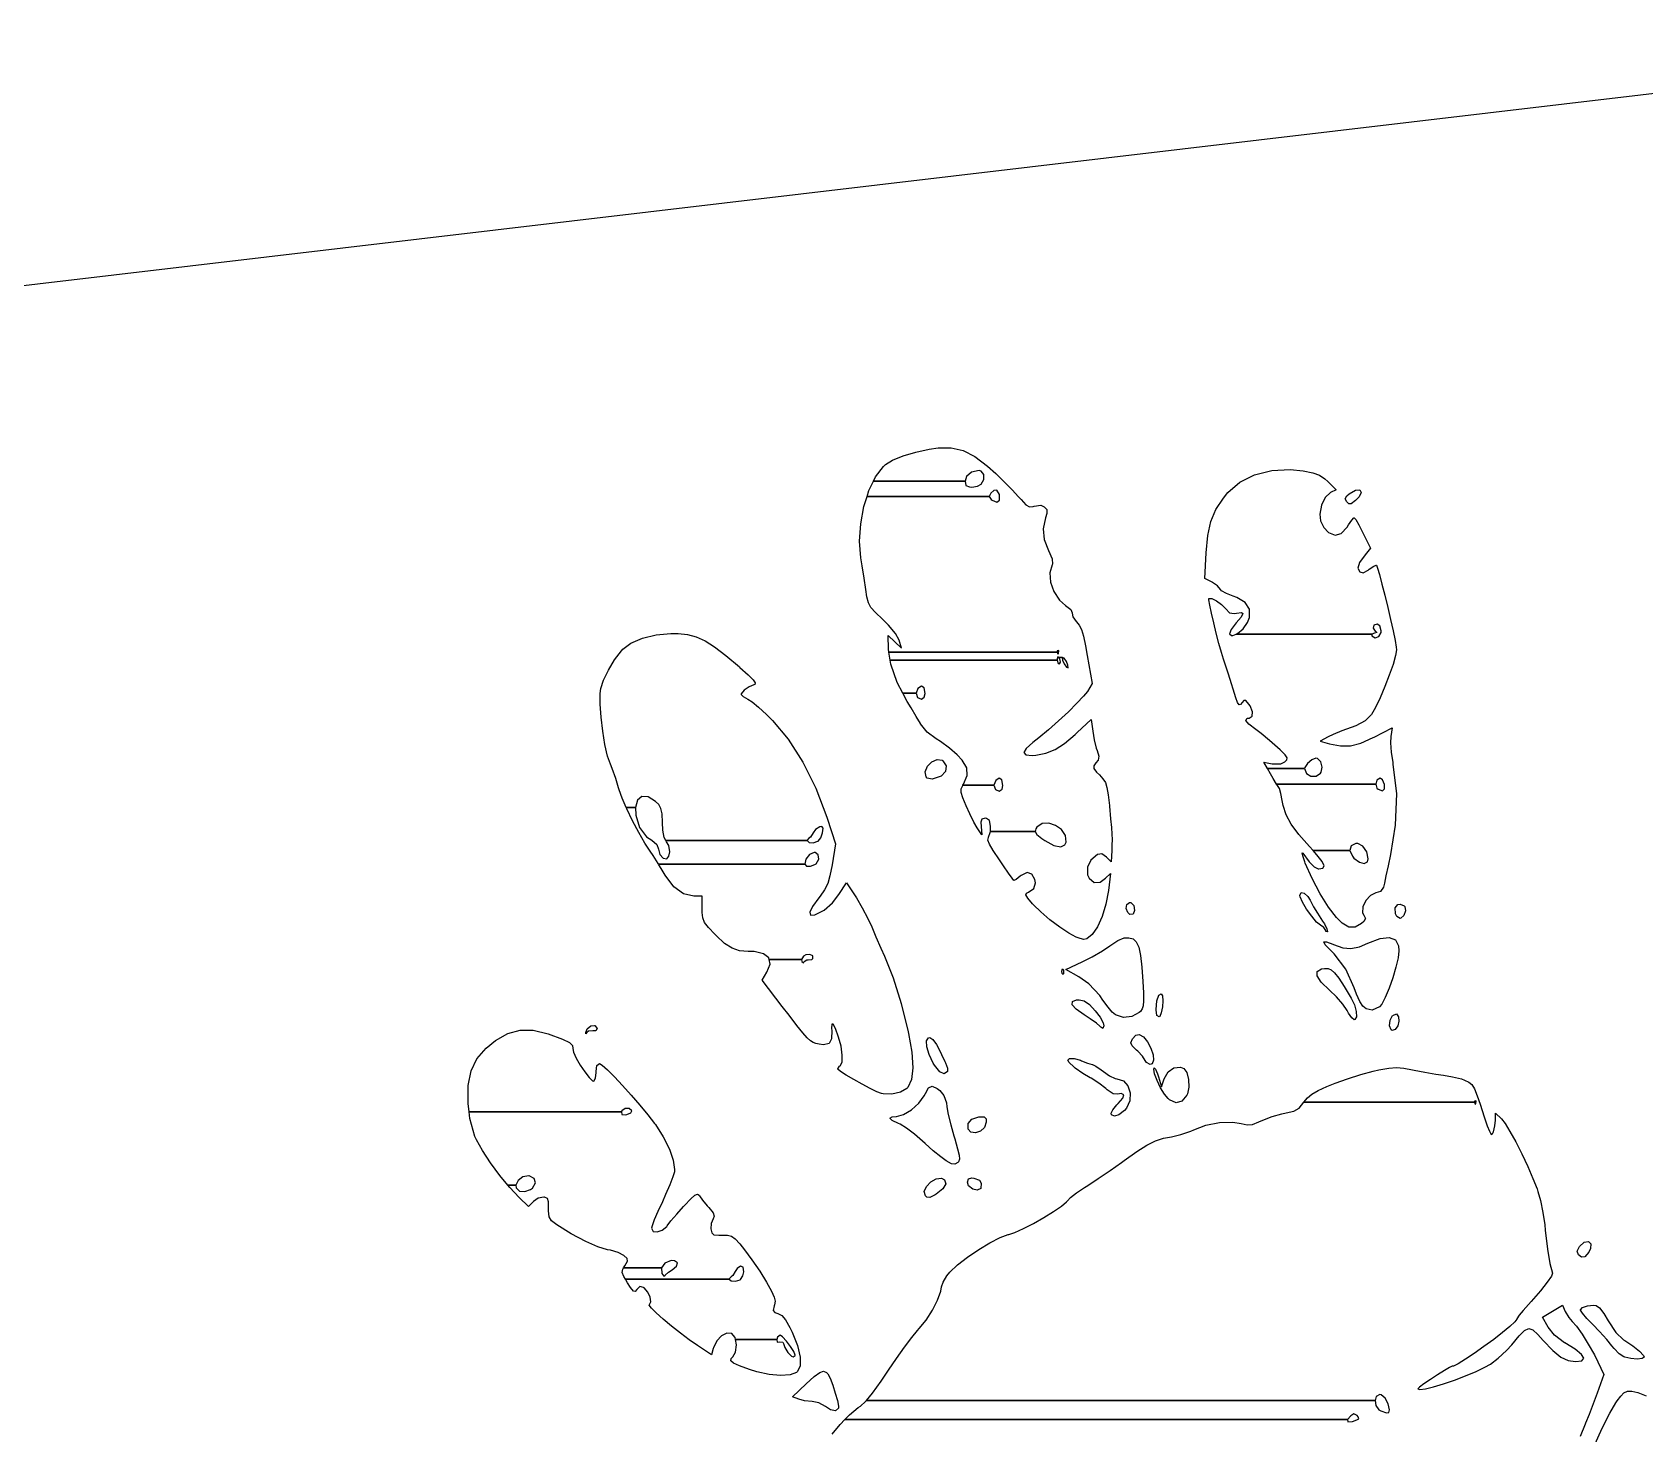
# Model space of a CAD drawing. Header units: millimetres. Extents: x 10 to 287, y 10 to 200.
# Drawn here: x 104.22 to 116.43, y 138.48 to 149.1 of the extents above; entities that cross this region are included whole.
import ezdxf

# ---------------------------------------------------------------- set-up
doc = ezdxf.new("R2010")
doc.units = ezdxf.units.MM
doc.layers.get('0').update_dxf_attribs({"linetype": 'CONTINUOUS'})

msp = doc.modelspace()

# ---------------------------------------------------------------- linework, layer by layer
at = {"color": 7}
for points in [[(120.4495, 149.1021), (47.0489, 140.4462)], [(110.278, 138.4777), (110.3395, 138.5528), (110.3751, 138.5893), (114.1813, 138.5893), (114.1855, 138.5722), (114.2168, 138.5737), (114.2188, 138.5742), (114.2532, 138.5866), (114.2667, 138.5936), (114.2631, 138.6101), (114.2541, 138.621), (114.2292, 138.6315), (114.2062, 138.6185), (114.1813, 138.5893), (110.3751, 138.5893), (110.4089, 138.624), (110.4753, 138.6794), (110.4923, 138.6907), (110.5307, 138.725), (110.5374, 138.733), (114.3904, 138.733), (114.3969, 138.6948), (114.4185, 138.663), (114.4332, 138.6542), (114.4761, 138.6394), (114.4956, 138.6418), (114.5001, 138.6617), (114.4903, 138.7092), (114.4662, 138.7518), (114.4362, 138.7766), (114.4258, 138.7786), (114.3998, 138.7651), (114.3904, 138.733), (110.5374, 138.733), (110.5837, 138.7886), (110.6494, 138.879), (110.7059, 138.963), (110.7656, 139.0518), (110.8257, 139.1367), (110.8804, 139.2101), (110.9242, 139.2641), (110.9375, 139.2788), (110.9896, 139.3422), (111.038, 139.4175), (111.077, 139.494), (111.1011, 139.5615), (111.1062, 139.5958), (111.1178, 139.6315), (111.1474, 139.6787), (111.1703, 139.7068), (111.2276, 139.761), (111.303, 139.82), (111.3879, 139.8781), (111.4735, 139.9296), (111.5508, 139.969), (111.6112, 139.9907), (111.6155, 139.9915), (111.6626, 140.0068), (111.7282, 140.0365), (111.8042, 140.076), (111.8826, 140.1205), (111.9555, 140.1657), (112.0149, 140.2067), (112.0528, 140.2391), (112.0597, 140.2479), (112.0835, 140.2719), (112.1297, 140.3076), (112.1898, 140.3487), (112.2138, 140.3639), (112.2928, 140.415), (112.3835, 140.4766), (112.4694, 140.5374), (112.4896, 140.5521), (112.585, 140.6204), (112.6614, 140.6688), (112.7262, 140.7011), (112.787, 140.7211), (112.8474, 140.7322), (112.9203, 140.7486), (112.9957, 140.7756), (113.0171, 140.7857), (113.1079, 140.82), (113.2116, 140.8395), (113.3128, 140.8422), (113.3771, 140.8322), (113.423, 140.823), (113.4628, 140.8262), (113.5114, 140.8441), (113.5409, 140.8578), (113.6108, 140.8859), (113.6847, 140.9072), (113.7183, 140.9134), (113.7757, 140.9251), (113.8146, 140.9485), (113.8518, 140.9936), (115.1432, 140.9936), (115.1497, 140.9789), (115.1551, 140.9816), (115.1572, 141.0028), (115.1551, 141.0055), (115.1445, 141.003), (115.1432, 140.9936), (113.8518, 140.9936), (113.8521, 140.9939), (113.8522, 140.9941), (113.8795, 141.0277), (113.9124, 141.0555), (113.9586, 141.0822), (114.0257, 141.1123), (114.0885, 141.1376), (114.1829, 141.1719), (114.2835, 141.2039), (114.3752, 141.2288), (114.4181, 141.2382), (114.4957, 141.2514), (114.5539, 141.2562), (114.6083, 141.2524), (114.6743, 141.2402), (114.6868, 141.2375), (114.7675, 141.2213), (114.8506, 141.2071), (114.9083, 141.1991), (114.9779, 141.1875), (115.0446, 141.1706), (115.069, 141.1621), (115.1009, 141.147), (115.1241, 141.1273), (115.1437, 141.095), (115.1646, 141.0425), (115.1859, 140.9798), (115.2182, 140.8829), (115.2412, 140.8157), (115.2571, 140.7739), (115.2678, 140.7534), (115.2755, 140.7499), (115.282, 140.7592), (115.2868, 140.7703), (115.2983, 140.8153), (115.3027, 140.8582), (115.3039, 140.9105), (115.3482, 140.8689), (115.3756, 140.8336), (115.4129, 140.7725), (115.4563, 140.6929), (115.5021, 140.6022), (115.5468, 140.5077), (115.5866, 140.4167), (115.6179, 140.3365), (115.6242, 140.3184), (115.6428, 140.2492), (115.6609, 140.1595), (115.6756, 140.0643), (115.6803, 140.0236), (115.6974, 139.8799), (115.7154, 139.7717), (115.7345, 139.6991), (115.7349, 139.698), (115.7265, 139.6753), (115.6953, 139.63), (115.6434, 139.565), (115.5731, 139.4831), (115.5138, 139.4169), (115.4829, 139.3797), (115.4659, 139.3532), (115.4647, 139.3489), (115.4507, 139.3289), (115.4128, 139.2938), (115.357, 139.2481), (115.2894, 139.196), (115.2159, 139.142), (115.1426, 139.0905), (115.0755, 139.0459), (115.0206, 139.0125), (114.984, 138.9947), (114.9758, 138.993), (114.9557, 138.984), (114.9156, 138.9606), (114.8642, 138.9284), (114.8098, 138.8929), (114.7611, 138.8597), (114.7265, 138.8343), (114.7145, 138.8226), (114.7299, 138.8164), (114.7717, 138.822), (114.8337, 138.8374), (114.9095, 138.8604), (114.9927, 138.8889), (115.077, 138.9206), (115.156, 138.9535), (115.2234, 138.9853), (115.2657, 139.0092), (115.3245, 139.0542), (115.3873, 139.1133), (115.4263, 139.1567), (115.482, 139.2239), (115.5225, 139.2642), (115.5548, 139.2787), (115.5862, 139.2683), (115.6238, 139.2339), (115.6644, 139.1883), (115.7365, 139.1119), (115.7976, 139.0626), (115.8538, 139.0362), (115.9093, 139.0287), (115.9566, 139.0352), (115.9714, 139.0538), (115.9545, 139.0834), (115.9065, 139.1228), (115.8282, 139.1707), (115.827, 139.1714), (115.7501, 139.2299), (115.7027, 139.2906), (115.6594, 139.365), (115.7355, 139.4104), (115.8116, 139.4558), (115.8319, 139.4075), (115.858, 139.3621), (115.8835, 139.3331), (115.9166, 139.2965), (115.9594, 139.2363), (116.0063, 139.1611), (116.0519, 139.0797), (116.078, 139.0279), (116.124, 138.9319), (116.0729, 138.7883), (116.0433, 138.7077), (116.0123, 138.6272), (115.9859, 138.5625), (115.9828, 138.5554), (115.9439, 138.4612)], [(116.0448, 138.3776), (116.1121, 138.5249), (116.169, 138.6379), (116.2157, 138.7168), (116.226, 138.7314), (116.2524, 138.7663), (116.2765, 138.7908), (116.303, 138.8041), (116.3368, 138.8055), (116.3826, 138.7944), (116.4451, 138.7699)]]:
    msp.add_lwpolyline(points, dxfattribs=at)
for points in [[(111.2695, 145.9322), (111.3594, 145.8872), (111.4552, 145.8151), (111.5177, 145.758), (111.5815, 145.6955), (111.6421, 145.634), (111.6906, 145.5827), (111.709, 145.562), (111.7461, 145.5221), (111.7733, 145.5062), (111.8013, 145.5089), (111.8093, 145.5117), (111.8587, 145.5174), (111.8842, 145.5053), (111.9039, 145.4844), (111.9047, 145.4557), (111.895, 145.4234), (111.8764, 145.3393), (111.8845, 145.2593), (111.9177, 145.176), (111.9447, 145.1111), (111.9475, 145.0708), (111.9448, 145.065), (111.9271, 145.0067), (111.9326, 144.9358), (111.9579, 144.863), (111.9993, 144.7991), (112.0463, 144.7588), (112.0851, 144.7283), (112.0956, 144.7014), (112.095, 144.6995), (112.1004, 144.6715), (112.1262, 144.6368), (112.1294, 144.6337), (112.1499, 144.6096), (112.1666, 144.5759), (112.1818, 144.5254), (112.1976, 144.4515), (112.2107, 144.3793), (112.2479, 144.1658), (112.2113, 144.1064), (112.1825, 144.0703), (112.1324, 144.0173), (112.0671, 143.9534), (111.993, 143.8844), (111.9162, 143.8162), (111.843, 143.7546), (111.7985, 143.7195), (111.748, 143.6751), (111.7304, 143.6437), (111.7456, 143.626), (111.7935, 143.6224), (111.8199, 143.6248), (111.8968, 143.6395), (111.9662, 143.6672), (112.037, 143.7127), (112.1184, 143.7811), (112.1334, 143.7948), (112.2406, 143.8939), (112.2514, 143.8057), (112.2627, 143.7392), (112.2785, 143.6768), (112.2847, 143.6587), (112.2976, 143.6152), (112.2921, 143.5864), (112.2762, 143.5656), (112.259, 143.543), (112.2597, 143.5233), (112.2815, 143.4956), (112.3029, 143.4739), (112.3295, 143.445), (112.3475, 143.4163), (112.3596, 143.3788), (112.3688, 143.3239), (112.3777, 143.2428), (112.3783, 143.2365), (112.3875, 143.1425), (112.3935, 143.0751), (112.3969, 143.0252), (112.398, 142.9839), (112.3974, 142.942), (112.3958, 142.9003), (112.3924, 142.8155), (112.3563, 142.8516), (112.3216, 142.876), (112.2893, 142.8713), (112.2878, 142.8705), (112.2373, 142.8283), (112.211, 142.7742), (112.2126, 142.7183), (112.2257, 142.6916), (112.2636, 142.6595), (112.3078, 142.6625), (112.3478, 142.6906), (112.386, 142.7264), (112.3706, 142.5973), (112.3521, 142.4957), (112.3237, 142.4024), (112.2883, 142.3235), (112.2487, 142.2646), (112.208, 142.2319), (112.1837, 142.2272), (112.1574, 142.2341), (112.1261, 142.2455), (112.0716, 142.2743), (112.002, 142.3207), (111.9273, 142.377), (111.8576, 142.4355), (111.803, 142.4887), (111.7951, 142.4976), (111.7593, 142.541), (111.7451, 142.5655), (111.7498, 142.5787), (111.7648, 142.5859), (111.8069, 142.6138), (111.8177, 142.6573), (111.8137, 142.6806), (111.7906, 142.723), (111.7539, 142.734), (111.7095, 142.7124), (111.702, 142.7058), (111.6718, 142.681), (111.6548, 142.6736), (111.6543, 142.674), (111.6423, 142.691), (111.6144, 142.7306), (111.5755, 142.7864), (111.5454, 142.8295), (111.4975, 142.9005), (111.4692, 142.9489), (111.4579, 142.9802), (111.461, 142.9996), (111.4631, 143.0025), (111.476, 143.0368), (111.4763, 143.0442), (111.8158, 143.0442), (111.8292, 143.0219), (111.8667, 142.9924), (111.8882, 142.978), (111.9575, 142.9402), (112.0095, 142.929), (112.0416, 142.9444), (112.0501, 142.9652), (112.0452, 143.0163), (112.0159, 143.0597), (111.9709, 143.0916), (111.9189, 143.1079), (111.8688, 143.1049), (111.8294, 143.0787), (111.8211, 143.0662), (111.8158, 143.0442), (111.4763, 143.0442), (111.4783, 143.0852), (111.4782, 143.0867), (111.4686, 143.1293), (111.4471, 143.1451), (111.4368, 143.1459), (111.4129, 143.14), (111.4048, 143.1156), (111.4058, 143.0834), (111.4105, 143.0209), (111.3762, 143.0724), (111.3514, 143.1157), (111.3204, 143.1781), (111.2928, 143.2394), (111.2675, 143.3009), (111.2556, 143.3401), (111.2557, 143.3676), (111.2667, 143.3937), (111.2682, 143.3963), (111.5038, 143.3963), (111.5144, 143.3647), (111.5434, 143.3514), (111.5656, 143.3668), (111.5707, 143.395), (111.563, 143.4369), (111.5431, 143.4497), (111.5172, 143.4318), (111.5038, 143.3963), (111.2682, 143.3963), (111.2732, 143.4051), (111.3002, 143.4693), (111.2975, 143.5272), (111.2636, 143.5859), (111.2259, 143.6261), (111.1658, 143.6777), (111.0987, 143.727), (111.0662, 143.7475), (110.9973, 143.7993), (110.9477, 143.8605), (110.946, 143.8636), (110.9154, 143.9169), (110.8757, 143.9832), (110.8466, 144.0301), (110.8128, 144.0929), (110.9143, 144.0929), (110.9249, 144.0613), (110.9539, 144.048), (110.9761, 144.0634), (110.9813, 144.0916), (110.9736, 144.1335), (110.9536, 144.1463), (110.9277, 144.1284), (110.9143, 144.0929), (110.8128, 144.0929), (110.7692, 144.1742), (110.7214, 144.3131), (110.7172, 144.3427), (111.9816, 144.3427), (111.9909, 144.3189), (111.9989, 144.3159), (112.0087, 144.329), (112.0059, 144.3427), (111.9946, 144.3636), (112.0233, 144.3636), (112.0239, 144.3431), (112.0352, 144.3159), (112.0538, 144.2898), (112.0648, 144.2861), (112.0643, 144.3066), (112.053, 144.3338), (112.0344, 144.3599), (112.0233, 144.3636), (111.9946, 144.3636), (111.9932, 144.3662), (111.9886, 144.3695), (111.9824, 144.3549), (111.9816, 144.3427), (110.7172, 144.3427), (110.7084, 144.4052), (111.9816, 144.4052), (111.9881, 144.3905), (111.9935, 144.3933), (111.9956, 144.4145), (111.9935, 144.4171), (111.9829, 144.4147), (111.9816, 144.4052), (110.7084, 144.4052), (110.7052, 144.4279), (110.7019, 144.5309), (110.7519, 144.4829), (110.8019, 144.435), (110.7847, 144.4951), (110.7579, 144.5458), (110.7051, 144.609), (110.6588, 144.6543), (110.605, 144.7046), (110.5716, 144.7423), (110.5522, 144.7785), (110.5406, 144.8244), (110.5323, 144.8786), (110.5196, 144.9655), (110.5052, 145.0597), (110.4957, 145.1205), (110.486, 145.2461), (110.4944, 145.378), (110.5187, 145.5084), (110.5423, 145.5836), (111.4662, 145.5836), (111.4812, 145.5622), (111.4901, 145.5553), (111.5258, 145.5418), (111.5466, 145.5574), (111.5455, 145.5968), (111.5445, 145.6002), (111.5265, 145.6327), (111.5022, 145.6307), (111.4798, 145.609), (111.4662, 145.5836), (110.5423, 145.5836), (110.5568, 145.6294), (110.5905, 145.6996), (111.285, 145.6996), (111.2914, 145.6673), (111.318, 145.6562), (111.335, 145.6556), (111.3796, 145.6628), (111.4064, 145.677), (111.4266, 145.7132), (111.4264, 145.7507), (111.4077, 145.7764), (111.3909, 145.7806), (111.3326, 145.7685), (111.295, 145.7359), (111.285, 145.6996), (110.5905, 145.6996), (110.6066, 145.7331), (110.666, 145.8116), (110.6816, 145.8259), (110.7362, 145.859), (110.8163, 145.8916), (110.9119, 145.9205), (111.0129, 145.9425), (111.0815, 145.9521), (111.1791, 145.9528)], [(113.8457, 145.7795), (113.9195, 145.7645), (113.9704, 145.7458), (114.0113, 145.7179), (114.034, 145.6966), (114.0955, 145.6351), (114.0522, 145.6136), (114.0127, 145.5765), (113.9849, 145.5176), (113.9733, 145.4502), (113.9784, 145.4007), (114.0035, 145.3495), (114.0387, 145.3113), (114.0879, 145.2899), (114.1339, 145.3029), (114.1784, 145.3508), (114.1905, 145.3699), (114.2142, 145.4056), (114.2309, 145.423), (114.2322, 145.4234), (114.2445, 145.4086), (114.2673, 145.3696), (114.2961, 145.3145), (114.2993, 145.308), (114.3562, 145.1926), (114.3151, 145.1428), (114.2736, 145.0839), (114.261, 145.0417), (114.2754, 145.0138), (114.3011, 145.0065), (114.3375, 145.0253), (114.3467, 145.0324), (114.3804, 145.0559), (114.3999, 145.0642), (114.4008, 145.0637), (114.4095, 145.0418), (114.424, 144.9919), (114.4427, 144.9209), (114.464, 144.8359), (114.4862, 144.7437), (114.5077, 144.6512), (114.5268, 144.5655), (114.5419, 144.4935), (114.5512, 144.442), (114.5536, 144.4209), (114.5462, 144.378), (114.5266, 144.3116), (114.4982, 144.2305), (114.4643, 144.1434), (114.4284, 144.0589), (114.3939, 143.9859), (114.3642, 143.933), (114.3595, 143.9261), (114.3148, 143.8831), (114.2443, 143.8469), (114.2096, 143.8342), (114.1398, 143.8086), (114.074, 143.7813), (114.0362, 143.7634), (113.9742, 143.7304), (114.0451, 143.7106), (114.1289, 143.6936), (114.2043, 143.6944), (114.2828, 143.715), (114.376, 143.7569), (114.3845, 143.7613), (114.5208, 143.8319), (114.5098, 143.7658), (114.5079, 143.7161), (114.513, 143.6457), (114.5241, 143.5684), (114.5262, 143.5568), (114.5521, 143.3297), (114.5442, 143.0925), (114.5085, 142.8712), (114.49, 142.786), (114.4735, 142.7105), (114.4612, 142.6535), (114.4549, 142.6247), (114.4324, 142.5909), (114.3974, 142.58), (114.3558, 142.5612), (114.321, 142.5223), (114.2992, 142.4748), (114.2966, 142.4303), (114.3058, 142.411), (114.3182, 142.3872), (114.3055, 142.3646), (114.2877, 142.349), (114.2394, 142.3211), (114.1932, 142.3215), (114.1427, 142.3518), (114.0995, 142.3938), (114.0379, 142.4721), (113.9737, 142.5742), (113.9131, 142.6892), (113.8622, 142.8063), (113.8588, 142.8155), (113.843, 142.8613), (113.838, 142.8843), (113.844, 142.8805), (113.8914, 142.8145), (113.9282, 142.7765), (113.9588, 142.7623), (113.9645, 142.7619), (113.9952, 142.7671), (114.004, 142.7846), (113.9896, 142.8172), (113.9508, 142.868), (113.9208, 142.9015), (114.2007, 142.9015), (114.2186, 142.8584), (114.2301, 142.8445), (114.272, 142.8118), (114.3094, 142.8024), (114.334, 142.8167), (114.3394, 142.8394), (114.3276, 142.8914), (114.298, 142.9333), (114.2595, 142.9546), (114.2441, 142.9549), (114.2096, 142.9367), (114.2007, 142.9015), (113.9208, 142.9015), (113.8931, 142.9325), (113.8127, 143.0239), (113.7559, 143.1008), (113.7182, 143.1709), (113.695, 143.2418), (113.6875, 143.2799), (113.6769, 143.3324), (113.6656, 143.3702), (113.6617, 143.3782), (113.6462, 143.4028), (113.6448, 143.405), (114.3956, 143.405), (114.4052, 143.3746), (114.4135, 143.3672), (114.4473, 143.3528), (114.4616, 143.3675), (114.4611, 143.4005), (114.4482, 143.438), (114.4289, 143.4496), (114.4045, 143.4356), (114.3956, 143.405), (113.6448, 143.405), (113.6199, 143.4471), (113.599, 143.4833), (113.5769, 143.5219), (113.8571, 143.5219), (113.8712, 143.4842), (113.9049, 143.4641), (113.9448, 143.4642), (113.978, 143.4876), (113.9821, 143.4943), (113.9898, 143.5342), (113.9788, 143.574), (113.9546, 143.5989), (113.9427, 143.6014), (113.9118, 143.5888), (113.8788, 143.5603), (113.8585, 143.5295), (113.8571, 143.5219), (113.5769, 143.5219), (113.5491, 143.5705), (113.6102, 143.559), (113.6764, 143.5592), (113.7061, 143.5733), (113.723, 143.5883), (113.725, 143.6038), (113.7088, 143.627), (113.6708, 143.6647), (113.6517, 143.6827), (113.5915, 143.736), (113.528, 143.7879), (113.4865, 143.8187), (113.4345, 143.8592), (113.4123, 143.8878), (113.4208, 143.903), (113.4373, 143.9051), (113.4595, 143.9183), (113.4615, 143.9518), (113.4436, 143.9967), (113.4345, 144.0109), (113.4119, 144.0387), (113.3963, 144.0387), (113.383, 144.0232), (113.3708, 144.0085), (113.3606, 144.0064), (113.3498, 144.0218), (113.3356, 144.0596), (113.3151, 144.1246), (113.3032, 144.1641), (113.2802, 144.2381), (113.256, 144.3127), (113.2429, 144.3516), (113.2271, 144.4021), (113.2081, 144.47), (113.1879, 144.5476), (113.1683, 144.6272), (113.1511, 144.701), (113.1382, 144.7613), (113.1316, 144.8004), (113.1317, 144.8111), (113.1534, 144.8107), (113.1894, 144.793), (113.228, 144.7653), (113.2576, 144.7347), (113.2596, 144.7318), (113.2879, 144.7015), (113.3244, 144.6973), (113.3403, 144.7002), (113.3777, 144.7054), (113.3895, 144.6965), (113.3755, 144.6698), (113.3391, 144.6258), (113.2994, 144.5751), (113.2873, 144.5443), (113.3023, 144.5311), (113.3131, 144.5303), (113.3384, 144.5403), (114.3659, 144.5403), (114.3668, 144.5293), (114.3915, 144.5132), (114.4188, 144.5231), (114.4362, 144.5526), (114.4376, 144.566), (114.4261, 144.6046), (114.4064, 144.6162), (114.3816, 144.6093), (114.3754, 144.5864), (114.3903, 144.5637), (114.3974, 144.56), (114.403, 144.5522), (114.3874, 144.5495), (114.3659, 144.5403), (113.3384, 144.5403), (113.3498, 144.5449), (113.3903, 144.5815), (113.4242, 144.6291), (113.4394, 144.6659), (113.44, 144.7298), (113.4076, 144.7814), (113.3431, 144.8194), (113.3159, 144.8285), (113.2642, 144.848), (113.2284, 144.8697), (113.22, 144.88), (113.1979, 144.9062), (113.1584, 144.9332), (113.1559, 144.9346), (113.102, 144.9624), (113.1112, 145.1571), (113.1228, 145.2877), (113.1459, 145.3937), (113.1843, 145.4851), (113.2417, 145.5723), (113.2755, 145.6137), (113.365, 145.692), (113.4778, 145.7486), (113.6075, 145.7818), (113.7477, 145.7896)], [(114.2852, 145.6155), (114.2693, 145.5809), (114.2424, 145.5528), (114.2106, 145.5287), (114.1908, 145.5283), (114.1759, 145.5427), (114.1641, 145.5663), (114.1777, 145.5894), (114.1946, 145.604), (114.2426, 145.6327), (114.2745, 145.6347)], [(109.1115, 144.5454), (109.1829, 144.5379), (109.2486, 144.5209), (109.3148, 144.4911), (109.3873, 144.4452), (109.4721, 144.38), (109.5753, 144.2921), (109.5785, 144.2893), (109.6417, 144.2325), (109.6798, 144.1943), (109.6957, 144.1714), (109.6924, 144.1601), (109.6856, 144.1579), (109.6479, 144.1427), (109.6112, 144.1164), (109.5896, 144.0898), (109.588, 144.0831), (109.6027, 144.0679), (109.6379, 144.0495), (109.638, 144.0495), (109.6708, 144.0284), (109.7204, 143.9875), (109.7795, 143.9332), (109.826, 143.8871), (109.9456, 143.7439), (110.0559, 143.5708), (110.1542, 143.3727), (110.2375, 143.1548), (110.2403, 143.1463), (110.3041, 142.9516), (110.2768, 142.7927), (110.261, 142.7103), (110.244, 142.6514), (110.221, 142.604), (110.1874, 142.5559), (110.1778, 142.5437), (110.1298, 142.4778), (110.1082, 142.4339), (110.113, 142.4126), (110.1444, 142.4144), (110.1462, 142.415), (110.2169, 142.4485), (110.2796, 142.5046), (110.3285, 142.5691), (110.3869, 142.6559), (110.461, 142.5422), (110.5057, 142.4676), (110.5487, 142.3861), (110.5775, 142.3228), (110.6088, 142.2476), (110.6461, 142.1618), (110.6735, 142.101), (110.7398, 141.9363), (110.8007, 141.7425), (110.8542, 141.5263), (110.8566, 141.5152), (110.8814, 141.3722), (110.8887, 141.2554), (110.8787, 141.1663), (110.8513, 141.1065), (110.8447, 141.0991), (110.7961, 141.0703), (110.73, 141.055), (110.6633, 141.0565), (110.6508, 141.0593), (110.6174, 141.0726), (110.5661, 141.0978), (110.5049, 141.1303), (110.4419, 141.1657), (110.385, 141.1995), (110.3421, 141.2271), (110.3212, 141.244), (110.3204, 141.2459), (110.3332, 141.2668), (110.3383, 141.2704), (110.3527, 141.2985), (110.3547, 141.3512), (110.3449, 141.4198), (110.327, 141.4861), (110.3031, 141.5515), (110.2858, 141.5847), (110.2759, 141.585), (110.2741, 141.5516), (110.2751, 141.5362), (110.2737, 141.4732), (110.2542, 141.4389), (110.2129, 141.4296), (110.1802, 141.4335), (110.1554, 141.4386), (110.1344, 141.4459), (110.1132, 141.4594), (110.0881, 141.4829), (110.0553, 141.5204), (110.0109, 141.5757), (109.951, 141.6528), (109.9, 141.7191), (109.7472, 141.9177), (109.7841, 141.9802), (109.8078, 142.0411), (109.8017, 142.0743), (110.0448, 142.0743), (110.047, 142.0597), (110.0603, 142.0506), (110.0658, 142.0607), (110.0852, 142.0739), (110.0965, 142.072), (110.1249, 142.0748), (110.1322, 142.0821), (110.1316, 142.1023), (110.1092, 142.1129), (110.0783, 142.1103), (110.0614, 142.101), (110.0448, 142.0743), (109.8017, 142.0743), (109.7992, 142.0876), (109.7587, 142.119), (109.6869, 142.1349), (109.6416, 142.1367), (109.5754, 142.1418), (109.5192, 142.1603), (109.4633, 142.1972), (109.3979, 142.2577), (109.3883, 142.2674), (109.3399, 142.3185), (109.3116, 142.3557), (109.2981, 142.3901), (109.2939, 142.4327), (109.2936, 142.4603), (109.2933, 142.5565), (109.2308, 142.5565), (109.1528, 142.5742), (109.0795, 142.627), (109.0115, 142.7146), (108.9964, 142.7401), (108.9619, 142.7988), (110.0703, 142.7988), (110.084, 142.7829), (110.1149, 142.7815), (110.1478, 142.7944), (110.1561, 142.8012), (110.1761, 142.8364), (110.173, 142.8691), (110.149, 142.8864), (110.1424, 142.8869), (110.1069, 142.8716), (110.0792, 142.835), (110.0703, 142.7988), (108.9619, 142.7988), (108.9592, 142.8034), (108.9224, 142.8624), (108.8997, 142.8959), (108.8595, 142.9576), (108.8136, 143.0377), (108.7665, 143.1272), (108.7228, 143.2169), (108.7184, 143.2269), (108.7874, 143.2269), (108.7896, 143.1695), (108.8175, 143.0767), (108.8725, 143.0059), (108.9107, 142.979), (108.9494, 142.9459), (108.9628, 142.9128), (108.9733, 142.872), (108.9982, 142.8437), (109.0247, 142.839), (109.0406, 142.8594), (109.0487, 142.8905), (109.0412, 142.9384), (109.0236, 142.9666), (109.0179, 142.9763), (110.0882, 142.9763), (110.1025, 142.9619), (110.1348, 142.9598), (110.1695, 142.971), (110.1716, 142.9722), (110.1909, 142.9981), (110.2053, 143.0363), (110.2109, 143.0715), (110.1999, 143.0822), (110.1843, 143.0806), (110.1513, 143.0604), (110.1331, 143.0342), (110.1147, 143.0035), (110.1018, 142.9941), (110.0886, 142.9804), (110.0882, 142.9763), (109.0179, 142.9763), (109.0043, 142.9996), (108.9941, 143.0551), (108.9914, 143.1133), (108.9888, 143.1788), (108.9808, 143.2202), (108.9637, 143.2493), (108.9395, 143.2725), (108.8828, 143.3074), (108.836, 143.3097), (108.8029, 143.2819), (108.7874, 143.2269), (108.7184, 143.2269), (108.6871, 143.2976), (108.6639, 143.3603), (108.6596, 143.3765), (108.6397, 143.446), (108.6117, 143.5226), (108.5979, 143.5547), (108.5766, 143.6175), (108.5568, 143.705), (108.5399, 143.8069), (108.5273, 143.9124), (108.5202, 144.011), (108.5202, 144.0923), (108.5243, 144.1294), (108.5447, 144.1916), (108.5823, 144.268), (108.6301, 144.3467), (108.6814, 144.4153), (108.6929, 144.4283), (108.7537, 144.4734), (108.8404, 144.5098), (108.9438, 144.5349), (109.0547, 144.546)], [(111.1102, 143.5868), (111.1173, 143.5819), (111.1408, 143.5431), (111.1357, 143.4998), (111.1042, 143.4653), (111.0966, 143.4614), (111.0359, 143.4422), (110.9978, 143.4502), (110.9896, 143.4596), (110.9826, 143.4987), (110.9998, 143.5393), (111.0326, 143.5731), (111.0723, 143.5917)], [(113.8528, 142.5788), (113.8804, 142.5533), (113.8983, 142.5252), (113.925, 142.4756), (113.9537, 142.4272), (113.9925, 142.3668), (114.0064, 142.3457), (114.0259, 142.3089), (114.0296, 142.2858), (114.0287, 142.2846), (114.0187, 142.2874), (114.0179, 142.2949), (114.0034, 142.3179), (113.9777, 142.3348), (113.9481, 142.3591), (113.9105, 142.4036), (113.8721, 142.4576), (113.8405, 142.5103), (113.8229, 142.5512), (113.8214, 142.5609), (113.8305, 142.5825)], [(112.5398, 142.5074), (112.5625, 142.4841), (112.5689, 142.4474), (112.5577, 142.4199), (112.5341, 142.417), (112.5183, 142.4305), (112.5051, 142.4626), (112.51, 142.4933), (112.5292, 142.5086)], [(114.6106, 142.4825), (114.6163, 142.476), (114.6211, 142.4435), (114.6088, 142.4084), (114.5863, 142.3877), (114.5805, 142.3868), (114.556, 142.4017), (114.5448, 142.4224), (114.542, 142.4666), (114.5639, 142.4912), (114.5805, 142.494)], [(112.557, 142.2316), (112.5818, 142.2094), (112.6002, 142.1692), (112.6137, 142.1065), (112.6239, 142.0167), (112.6313, 141.9099), (112.636, 141.8225), (112.6374, 141.7634), (112.6346, 141.7252), (112.6268, 141.7007), (112.6131, 141.6824), (112.6036, 141.6733), (112.5484, 141.6428), (112.4841, 141.637), (112.4245, 141.6556), (112.3982, 141.6768), (112.3676, 141.7146), (112.3284, 141.7679), (112.3045, 141.8024), (112.2232, 141.8918), (112.1472, 141.9441), (112.0473, 142.0005), (112.1714, 142.0569), (112.2479, 142.0955), (112.3254, 142.1409), (112.3823, 142.1795), (112.4431, 142.2207), (112.4909, 142.239), (112.5245, 142.2404)], [(114.5447, 142.2246), (114.5682, 142.1791), (114.5716, 142.1423), (114.5653, 142.0879), (114.5487, 142.0162), (114.5248, 141.9362), (114.4969, 141.8572), (114.4679, 141.7879), (114.4411, 141.7376), (114.4241, 141.7175), (114.3693, 141.6926), (114.3226, 141.7016), (114.2976, 141.7227), (114.2761, 141.7568), (114.2506, 141.8117), (114.2319, 141.8609), (114.1682, 142.0012), (114.0803, 142.1187), (114.0532, 142.146), (114.0136, 142.1878), (114.0033, 142.2092), (114.0224, 142.2105), (114.0711, 142.192), (114.0759, 142.1898), (114.146, 142.1638), (114.2071, 142.1579), (114.2726, 142.1727), (114.3367, 142.1994), (114.4293, 142.2346), (114.4985, 142.2431)], [(112.0295, 141.9972), (112.0316, 141.9693), (112.0281, 141.963), (112.02, 141.9683), (112.0187, 141.9864), (112.0231, 142.0055)], [(114.0345, 142.0065), (114.0581, 141.9969), (114.0836, 141.9739), (114.115, 141.933), (114.1562, 141.8699), (114.2096, 141.7829), (114.2337, 141.7318), (114.2473, 141.6809), (114.249, 141.6402), (114.2373, 141.6196), (114.2326, 141.6187), (114.2145, 141.6332), (114.1897, 141.6697), (114.1796, 141.6883), (114.1474, 141.7359), (114.0977, 141.7924), (114.0444, 141.843), (113.9821, 141.9034), (113.9514, 141.9508), (113.9525, 141.9845), (113.9855, 142.0037), (114.0089, 142.0072)], [(112.1878, 141.7625), (112.2274, 141.7345), (112.2714, 141.6873), (112.3081, 141.6381), (112.3313, 141.5954), (112.336, 141.5728), (112.3285, 141.5518), (112.3137, 141.5615), (112.3068, 141.5696), (112.2797, 141.5933), (112.2328, 141.6268), (112.1857, 141.6568), (112.1264, 141.6987), (112.0968, 141.7329), (112.0978, 141.7574), (112.1301, 141.7696), (112.1495, 141.7706)], [(112.7805, 141.8), (112.7832, 141.7627), (112.7798, 141.7159), (112.7714, 141.6724), (112.7591, 141.6446), (112.7541, 141.641), (112.7376, 141.6503), (112.7318, 141.6931), (112.7318, 141.6962), (112.7372, 141.7634), (112.7524, 141.8045), (112.7704, 141.8152)], [(114.5683, 141.6412), (114.5716, 141.609), (114.5626, 141.5727), (114.5421, 141.5452), (114.5192, 141.5372), (114.5119, 141.5415), (114.5005, 141.5735), (114.5047, 141.6165), (114.5222, 141.6504), (114.5241, 141.6521), (114.5522, 141.663)], [(108.0137, 141.5393), (108.1274, 141.513), (108.2361, 141.4717), (108.288, 141.4463), (108.3118, 141.4246), (108.3138, 141.401), (108.3137, 141.4007), (108.3186, 141.3721), (108.3388, 141.3273), (108.3687, 141.2747), (108.403, 141.2231), (108.436, 141.1808), (108.4622, 141.1565), (108.4729, 141.1543), (108.484, 141.1765), (108.4894, 141.219), (108.4895, 141.2258), (108.4958, 141.2729), (108.5151, 141.2883), (108.5152, 141.2883), (108.5366, 141.2753), (108.576, 141.2397), (108.6288, 141.1865), (108.6905, 141.1207), (108.7563, 141.0475), (108.8218, 140.9717), (108.8822, 140.8985), (108.9331, 140.8328), (108.9392, 140.8246), (108.9985, 140.7324), (109.0445, 140.6393), (109.074, 140.5536), (109.0836, 140.4835), (109.0822, 140.4666), (109.0709, 140.4282), (109.0475, 140.3673), (109.0158, 140.2935), (108.9913, 140.2403), (108.9575, 140.1665), (108.9304, 140.1027), (108.9134, 140.057), (108.9093, 140.0394), (108.9219, 140.0153), (108.9526, 140.0106), (108.9904, 140.0235), (109.0245, 140.0522), (109.029, 140.0583), (109.0567, 140.0943), (109.1002, 140.1459), (109.1509, 140.2028), (109.1583, 140.2108), (109.2072, 140.2624), (109.2383, 140.2904), (109.2572, 140.2981), (109.2693, 140.2893), (109.2722, 140.2842), (109.2949, 140.2514), (109.3308, 140.2083), (109.3431, 140.195), (109.3758, 140.1561), (109.3846, 140.1306), (109.3752, 140.1112), (109.3607, 140.0745), (109.359, 140.0345), (109.3654, 140.0037), (109.3821, 139.9895), (109.4195, 139.9862), (109.4451, 139.9867), (109.486, 139.9866), (109.516, 139.9795), (109.5437, 139.9598), (109.5778, 139.9219), (109.6148, 139.8752), (109.6701, 139.8003), (109.7295, 139.7126), (109.7802, 139.6311), (109.7808, 139.6302), (109.8184, 139.5633), (109.8393, 139.5179), (109.8461, 139.4855), (109.8415, 139.4579), (109.8393, 139.4517), (109.8301, 139.4167), (109.8438, 139.4), (109.8675, 139.3927), (109.8964, 139.378), (109.9247, 139.3452), (109.9573, 139.2879), (109.9752, 139.2514), (110.0163, 139.1492), (110.0365, 139.0622), (110.0351, 138.9943), (110.012, 138.9497), (110.0065, 138.9452), (109.9588, 138.9279), (109.8869, 138.9235), (109.7997, 138.9313), (109.7062, 138.9507), (109.6514, 138.9676), (109.5752, 138.9956), (109.5292, 139.0168), (109.5096, 139.0342), (109.5122, 139.0511), (109.5248, 139.0638), (109.5455, 139.1005), (109.5522, 139.1547), (109.5453, 139.1967), (109.8586, 139.1967), (109.8618, 139.1751), (109.881, 139.1774), (109.9053, 139.1768), (109.9096, 139.1661), (109.9196, 139.1342), (109.9428, 139.0974), (109.9689, 139.0702), (109.982, 139.0644), (109.9981, 139.0752), (109.9983, 139.0778), (109.9877, 139.1037), (109.9627, 139.1424), (109.9315, 139.1834), (109.9023, 139.216), (109.8833, 139.2293), (109.8828, 139.2292), (109.8643, 139.2124), (109.8586, 139.1967), (109.5453, 139.1967), (109.543, 139.2105), (109.5415, 139.2148), (109.5171, 139.2419), (109.4809, 139.2433), (109.4405, 139.2228), (109.4037, 139.1848), (109.3783, 139.1331), (109.3768, 139.128), (109.3641, 139.0805), (109.2573, 139.1497), (109.1953, 139.1924), (109.1279, 139.243), (109.0604, 139.2969), (108.9978, 139.3497), (108.9455, 139.397), (108.9087, 139.4341), (108.8926, 139.4568), (108.8942, 139.4613), (108.9048, 139.4805), (108.8989, 139.516), (108.8808, 139.5555), (108.8548, 139.5862), (108.8492, 139.5901), (108.8205, 139.5984), (108.799, 139.5757), (108.7862, 139.5595), (108.772, 139.5631), (108.7502, 139.5908), (108.7283, 139.6251), (108.7111, 139.6539), (109.4987, 139.6539), (109.513, 139.6394), (109.5454, 139.6376), (109.5807, 139.649), (109.5831, 139.6505), (109.602, 139.6777), (109.6099, 139.7083), (109.6042, 139.7429), (109.5833, 139.7519), (109.5572, 139.7347), (109.5436, 139.7119), (109.5253, 139.6812), (109.5124, 139.6718), (109.4991, 139.658), (109.4987, 139.6539), (108.7111, 139.6539), (108.6992, 139.6738), (108.6877, 139.7042), (108.6916, 139.7283), (108.6973, 139.7379), (108.9848, 139.7379), (108.9878, 139.697), (109.0027, 139.6769), (109.013, 139.683), (109.0375, 139.7057), (109.0656, 139.7233), (109.0993, 139.7509), (109.105, 139.7771), (109.0839, 139.7929), (109.0584, 139.7935), (109.0098, 139.7747), (108.9848, 139.7379), (108.6973, 139.7379), (108.7072, 139.7547), (108.7266, 139.7887), (108.7237, 139.8099), (108.6991, 139.8327), (108.6579, 139.8545), (108.5997, 139.8722), (108.5761, 139.8766), (108.5039, 139.8969), (108.4105, 139.9381), (108.3013, 139.9974), (108.1922, 140.0653), (108.1517, 140.0955), (108.1333, 140.1252), (108.1293, 140.1698), (108.1297, 140.1891), (108.1291, 140.2398), (108.1201, 140.2651), (108.0986, 140.2748), (108.0932, 140.2757), (108.0513, 140.2673), (108.0154, 140.2426), (107.9768, 140.204), (107.9057, 140.2728), (107.8351, 140.3479), (107.8212, 140.3649), (107.8811, 140.3649), (107.8837, 140.3442), (107.9091, 140.3206), (107.9502, 140.3167), (107.9931, 140.3326), (108.0069, 140.3438), (108.0295, 140.3832), (108.0209, 140.4169), (107.9837, 140.4356), (107.9794, 140.4362), (107.9344, 140.4285), (107.8982, 140.4015), (107.8811, 140.3649), (107.8212, 140.3649), (107.7609, 140.4384), (107.6896, 140.5351), (107.628, 140.6287), (107.5828, 140.7099), (107.5717, 140.7346), (107.533, 140.8705), (107.5274, 140.92), (108.6809, 140.92), (108.6847, 140.8999), (108.7125, 140.8983), (108.7216, 140.8999), (108.7534, 140.9128), (108.7612, 140.9288), (108.7403, 140.9467), (108.7086, 140.946), (108.6842, 140.9286), (108.6809, 140.92), (107.5274, 140.92), (107.52, 140.9846), (107.5209, 141.1204), (107.5421, 141.2313), (107.5864, 141.3239), (107.6565, 141.4045), (107.7283, 141.4613), (107.8204, 141.5135), (107.9134, 141.5395)], [(108.4798, 141.5746), (108.4983, 141.5516), (108.4882, 141.5346), (108.4636, 141.5344), (108.4317, 141.5332), (108.4203, 141.5231), (108.4125, 141.5126), (108.4106, 141.5228), (108.422, 141.5511), (108.4496, 141.5727), (108.4776, 141.5757)], [(111.0404, 141.4699), (111.0678, 141.4326), (111.078, 141.4133), (111.1059, 141.3558), (111.1321, 141.3027), (111.1371, 141.2927), (111.1515, 141.2527), (111.151, 141.2257), (111.1254, 141.2081), (111.0924, 141.2246), (111.0531, 141.2747), (111.0434, 141.2905), (111.0124, 141.3545), (110.9953, 141.4128), (110.9932, 141.458), (111.007, 141.4825), (111.017, 141.4848)], [(112.6363, 141.4893), (112.6672, 141.4516), (112.6924, 141.4037), (112.7087, 141.3541), (112.7129, 141.3115), (112.702, 141.2845), (112.6866, 141.2794), (112.6584, 141.2941), (112.6485, 141.3106), (112.6285, 141.3423), (112.5925, 141.3806), (112.5843, 141.3879), (112.5507, 141.4206), (112.5416, 141.4452), (112.5521, 141.4738), (112.5787, 141.5022), (112.6029, 141.508)], [(112.1595, 141.3117), (112.1675, 141.3081), (112.213, 141.2891), (112.2464, 141.2796), (112.2498, 141.2794), (112.2755, 141.2683), (112.3149, 141.2406), (112.3326, 141.2258), (112.379, 141.1928), (112.4226, 141.1739), (112.4349, 141.1722), (112.4842, 141.1571), (112.5182, 141.118), (112.5348, 141.0641), (112.5318, 141.0046), (112.507, 140.9486), (112.4915, 140.9302), (112.4505, 140.8985), (112.4155, 140.8871), (112.3949, 140.8976), (112.3924, 140.9098), (112.4044, 140.9362), (112.4344, 140.973), (112.4454, 140.984), (112.4792, 141.024), (112.4866, 141.0508), (112.4677, 141.06), (112.4427, 141.055), (112.406, 141.057), (112.361, 141.0872), (112.3504, 141.0968), (112.2977, 141.1393), (112.2406, 141.1752), (112.2316, 141.1798), (112.1764, 141.2116), (112.119, 141.2526), (112.108, 141.2617), (112.0723, 141.2947), (112.0623, 141.3135), (112.0749, 141.3246), (112.0769, 141.3254), (112.112, 141.3257)], [(112.9426, 141.2501), (112.9644, 141.2188), (112.977, 141.1668), (112.9789, 141.1082), (112.9687, 141.0572), (112.9646, 141.0482), (112.9273, 141.0014), (112.884, 140.9898), (112.8335, 141.0131), (112.8237, 141.0209), (112.7951, 141.0544), (112.7654, 141.1037), (112.739, 141.1586), (112.7207, 141.209), (112.7149, 141.2447), (112.7182, 141.2538), (112.7274, 141.2435), (112.7417, 141.2081), (112.7489, 141.1857), (112.7717, 141.1097), (112.7919, 141.1718), (112.8222, 141.2234), (112.8671, 141.2546), (112.9165, 141.2602)], [(111.0743, 141.0971), (111.0924, 141.0836), (111.1249, 141.0457), (111.1431, 140.9891), (111.1474, 140.9599), (111.1579, 140.9008), (111.1763, 140.8224), (111.1993, 140.739), (111.2061, 140.7167), (111.2286, 140.6414), (111.2402, 140.5922), (111.2417, 140.5618), (111.2342, 140.5429), (111.2291, 140.5371), (111.2083, 140.5234), (111.1819, 140.5277), (111.1418, 140.5494), (111.0999, 140.5792), (111.0432, 140.6259), (110.9819, 140.6807), (110.9634, 140.6981), (110.9026, 140.752), (110.8421, 140.798), (110.7925, 140.8284), (110.7803, 140.8337), (110.7318, 140.8555), (110.7156, 140.873), (110.7325, 140.8839), (110.765, 140.8864), (110.8182, 140.9004), (110.8783, 140.9368), (110.9343, 140.9867), (110.9754, 141.0416), (110.9842, 141.0605), (111.0071, 141.1042), (111.0347, 141.1158)], [(111.4436, 140.8684), (111.4457, 140.8435), (111.4329, 140.8036), (111.4017, 140.7748), (111.3629, 140.7615), (111.3274, 140.7677), (111.3083, 140.7906), (111.3079, 140.8332), (111.3369, 140.8663), (111.3894, 140.883), (111.3895, 140.8831), (111.4286, 140.8834)], [(111.1298, 140.4056), (111.1392, 140.3749), (111.1172, 140.3375), (111.0664, 140.2975), (111.0577, 140.2922), (111.0181, 140.273), (110.9947, 140.2747), (110.9846, 140.284), (110.9755, 140.318), (110.9917, 140.3557), (111.0246, 140.3897), (111.0654, 140.4129), (111.1055, 140.418)], [(111.3518, 140.4187), (111.3937, 140.4025), (111.407, 140.3799), (111.4035, 140.3408), (111.3758, 140.3269), (111.343, 140.3339), (111.3098, 140.3616), (111.3028, 140.3869), (111.3097, 140.4136), (111.337, 140.4199)], [(116.0257, 139.9211), (116.0239, 139.8849), (116.0106, 139.8585), (115.9803, 139.8224), (115.9544, 139.8186), (115.9318, 139.8382), (115.9229, 139.8665), (115.9396, 139.9007), (115.975, 139.9341), (116.0065, 139.9392)], [(116.0661, 139.4545), (116.0915, 139.4358), (116.1249, 139.3924), (116.1572, 139.338), (116.2135, 139.2499), (116.2734, 139.1935), (116.2822, 139.1878), (116.3439, 139.1472), (116.3934, 139.1075), (116.4235, 139.0751), (116.4293, 139.0613), (116.4138, 139.0513), (116.376, 139.0481), (116.3284, 139.0515), (116.2836, 139.0612), (116.2747, 139.0644), (116.2409, 139.0878), (116.2008, 139.1288), (116.1854, 139.1481), (116.1456, 139.1965), (116.092, 139.2559), (116.0408, 139.3085), (115.9951, 139.3558), (115.9617, 139.3951), (115.9472, 139.4185), (115.947, 139.4198), (115.9625, 139.4381), (115.9999, 139.4516), (116.0454, 139.4565)], [(110.2346, 138.9454), (110.2443, 138.9349), (110.2615, 138.9028), (110.2817, 138.8508), (110.3015, 138.7904), (110.3173, 138.733), (110.3254, 138.6902), (110.325, 138.6759), (110.3035, 138.6554), (110.2646, 138.6641), (110.2262, 138.6893), (110.1761, 138.7153), (110.1267, 138.7251), (110.0689, 138.7315), (110.0248, 138.7433), (109.9769, 138.7615), (110.0804, 138.8594), (110.141, 138.9143), (110.1832, 138.9452), (110.2126, 138.9548)]]:
    msp.add_lwpolyline(points, close=True, dxfattribs=at)

doc.saveas('drawing.dxf')
